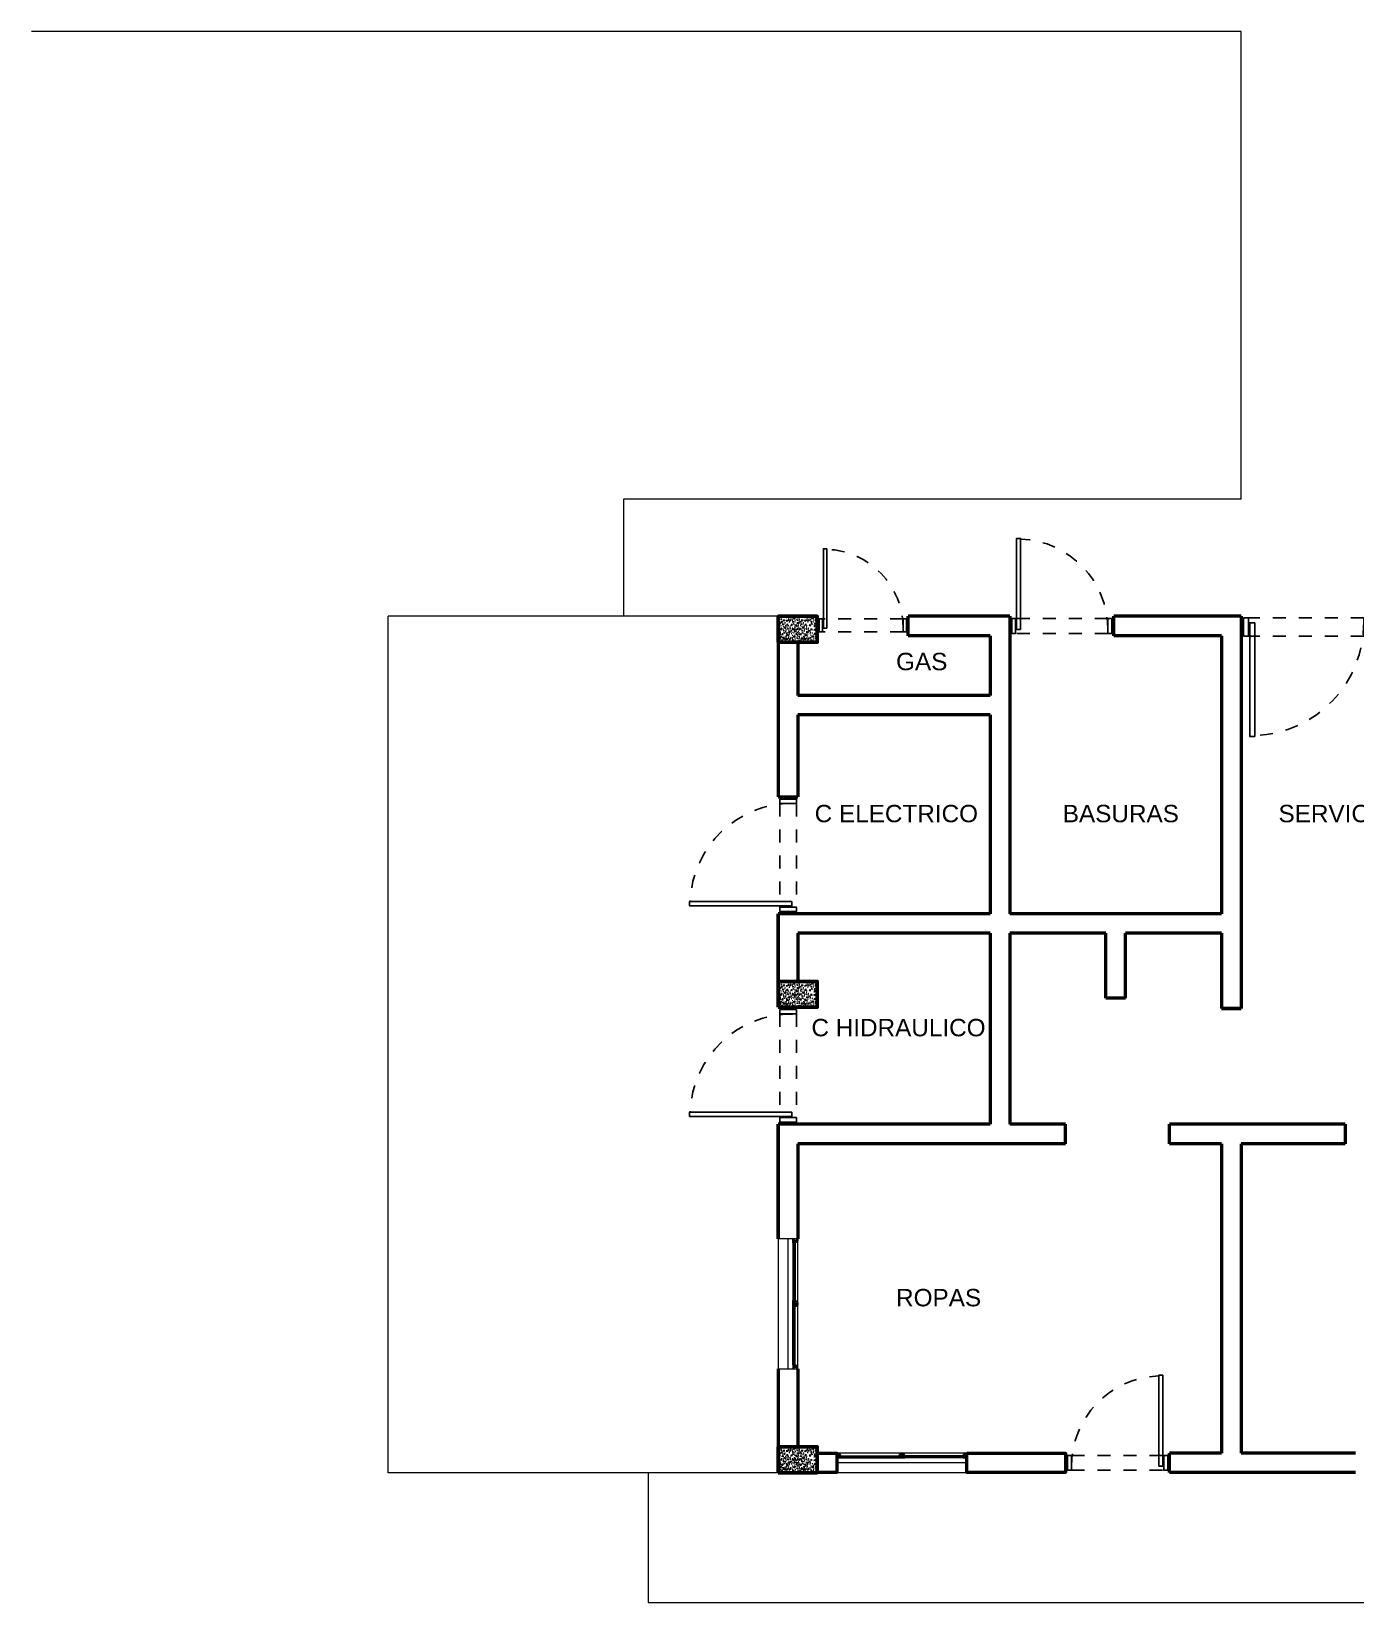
# Model space of a CAD drawing. Header units: millimetres. Extents: x 216 to 2687, y 57 to 1099.
# Drawn here: x 296.39 to 306.57, y 113.04 to 125.13 of the extents above; entities that cross this region are included whole.
import ezdxf

# ---------------------------------------------------------------- set-up
doc = ezdxf.new("R2010")
doc.units = ezdxf.units.MM
doc.header["$LTSCALE"] = 0.5
doc.linetypes.add('HIDDEN', pattern=[0.375, 0.25, -0.125])
for name, color, linetype, lineweight in [('A-COLS-ACHU', 47, 'Continuous', 0), ('A-ECON-COLS', 2, 'Continuous', 53), ('A-MURO', 5, 'Continuous', 50), ('A-PISO', 7, 'Continuous', 15), ('A-PLAN-ACHU1', 105, 'Continuous', 9), ('A-PLAN-ACHU2', 146, 'Continuous', 0), ('A-VENT', 1, 'Continuous', 15), ('textos', 255, 'Continuous', 20)]:
    doc.layers.add(name, color=color, linetype=linetype, lineweight=lineweight)
doc.layers.add('X-PUERTAS', color=3, linetype='Continuous')
doc.styles.get("Standard").update_dxf_attribs({"font": 'Arial.ttf'})

# ---------------------------------------------------------------- blocks, each defined once
blk = doc.blocks.new('ALN-177', base_point=(0.559, 0.54))
at = {"layer": 'A-PLAN-ACHU1'}
for p, q in [((0.534, 0.551), (0.532, 0.553)), ((0.534, 0.552), (0.532, 0.553)), ((0.534, 0.551), (0.532, 0.548)), ((0.534, 0.549), (0.532, 0.548)), ((0.536, 0.553), (0.534, 0.552)), ((0.536, 0.548), (0.534, 0.549)), ((0.536, 0.548), (0.536, 0.553))]:
    blk.add_line(p, q, dxfattribs=at)
at = {"layer": 'A-VENT'}
blk.add_lwpolyline([(0.556, 0.54), (0.559, 0.54), (0.559, 0.542), (0.538, 0.555), (0.536, 0.555), (0.534, 0.554), (0.534, 0.552), (0.536, 0.554), (0.536, 0.548), (0.534, 0.549), (0.534, 0.548), (0.536, 0.547), (0.536, 0.542), (0.533, 0.539), (0.529, 0.539), (0.529, 0.539), (0.53, 0.538), (0.534, 0.538), (0.538, 0.541), (0.538, 0.554), (0.556, 0.542), (0.554, 0.542), (0.554, 0.539, 1), (0.557, 0.539)], format="xyb", close=True, dxfattribs=at)
blk = doc.blocks.new('ALN-292')
at = {"layer": 'A-VENT'}
blk.add_lwpolyline([(0, 0.024), (0, 0), (0.004, 0), (0.004, 0.002), (0.001, 0.001), (0.001, 0.008), (0.004, 0.007), (0.004, 0.008), (0.001, 0.009), (0.001, 0.018), (0.007, 0.018), (0.007, 0.015), (0.01, 0.015), (0.009, 0.017), (0.008, 0.017), (0.008, 0.018), (0.036, 0.018), (0.036, 0.017), (0.036, 0.017), (0.035, 0.015), (0.038, 0.015), (0.038, 0.024), (0.038, 0.033), (0.035, 0.033), (0.036, 0.031), (0.036, 0.031), (0.036, 0.03), (0.008, 0.03), (0.008, 0.031), (0.009, 0.031), (0.01, 0.033), (0.007, 0.033), (0.007, 0.03), (0.001, 0.03), (0.001, 0.039), (0.004, 0.04), (0.004, 0.041), (0.001, 0.04), (0.001, 0.047), (0.004, 0.046), (0.004, 0.048), (0, 0.048)], close=True, dxfattribs=at)
for points in [[(0.009, 0.027, 0.352285), (0.006, 0.024, 0.352285), (0.009, 0.021), (0.009, 0.019), (0.001, 0.019), (0.001, 0.024), (0.001, 0.029), (0.009, 0.029)], [(0.008, 0.024, 1), (0.012, 0.024, 1)], [(0.027, 0.027, 0.352285), (0.025, 0.024, 0.352285), (0.027, 0.021), (0.027, 0.019), (0.011, 0.019), (0.011, 0.021, 0.352285), (0.013, 0.024, 0.352285), (0.011, 0.027), (0.011, 0.029), (0.027, 0.029)], [(0.026, 0.024, 1), (0.03, 0.024, 1)], [(0.029, 0.021, 0.352285), (0.031, 0.024, 0.352285), (0.029, 0.027), (0.029, 0.029), (0.036, 0.029), (0.036, 0.024), (0.036, 0.019), (0.029, 0.019)]]:
    blk.add_lwpolyline(points, format="xyb", close=True, dxfattribs=at)
blk = doc.blocks.new('V-1_PL_BLQ4')
blk.add_line((0, 0.075), (1, 0.075))
at = {"layer": 'A-PLAN-ACHU1'}
for points in [[(0.491, 0.118), (0.014, 0.118), (0.014, 0.124), (0.491, 0.124)], [(0.509, 0.118), (0.986, 0.118), (0.986, 0.124), (0.509, 0.124)]]:
    blk.add_lwpolyline(points, close=True, dxfattribs=at)
for points in [[(0.028, 0.114), (0.024, 0.114), (0.025, 0.116), (0.024, 0.118), (0.026, 0.116), (0.028, 0.118), (0.027, 0.116), (0.028, 0.114)], [(0.483, 0.114), (0.479, 0.114), (0.48, 0.116), (0.479, 0.118), (0.481, 0.116), (0.483, 0.118), (0.482, 0.116), (0.483, 0.114)], [(0.517, 0.114), (0.521, 0.114), (0.52, 0.116), (0.521, 0.118), (0.519, 0.116), (0.517, 0.118), (0.518, 0.116), (0.517, 0.114)], [(0.972, 0.114), (0.976, 0.114), (0.975, 0.116), (0.976, 0.118), (0.974, 0.116), (0.972, 0.118), (0.973, 0.116), (0.972, 0.114)]]:
    blk.add_lwpolyline(points, dxfattribs=at)
at = {"layer": 'A-PLAN-ACHU2'}
for points in [[(0.031, 0.129), (0.476, 0.129)], [(0.969, 0.129), (0.524, 0.129)], [(0.491, 0.121), (0.014, 0.121)], [(0.476, 0.116), (0.031, 0.116)], [(0.031, 0.112), (0.476, 0.112)], [(0.509, 0.121), (0.986, 0.121)], [(0.524, 0.116), (0.969, 0.116)], [(0.969, 0.112), (0.524, 0.112)]]:
    blk.add_lwpolyline(points, dxfattribs=at)
at = {"layer": 'A-VENT'}
blk.add_lwpolyline([(1, 0.15), (1, 0), (0, 0), (0, 0.15)], close=True, dxfattribs=at)
for points in [[(0.008, 0.121, 3.732051), (0.008, 0.123), (0.007, 0.124), (0.007, 0.126), (0.012, 0.126), (0.012, 0.137), (0.007, 0.137), (0.007, 0.138), (0.008, 0.139, 3.732051), (0.008, 0.141), (0.007, 0.142), (0.007, 0.144), (0.012, 0.144), (0.012, 0.149), (0.002, 0.149), (0.002, 0.146), (0, 0.148), (0, 0.15), (0.016, 0.15), (0.016, 0.147), (0.015, 0.148), (0.015, 0.149), (0.013, 0.149), (0.013, 0.114), (0.022, 0.114), (0.023, 0.116), (0.024, 0.116), (0.023, 0.114), (0.03, 0.114), (0.029, 0.116), (0.031, 0.116), (0.031, 0.112), (0, 0.112), (0, 0.114), (0.002, 0.116), (0.002, 0.114), (0.012, 0.114), (0.012, 0.119), (0.007, 0.119), (0.007, 0.12)], [(0.992, 0.121, -3.732051), (0.992, 0.123), (0.993, 0.124), (0.993, 0.126), (0.988, 0.126), (0.988, 0.137), (0.993, 0.137), (0.993, 0.138), (0.992, 0.139, -3.732051), (0.992, 0.141), (0.993, 0.142), (0.993, 0.144), (0.988, 0.144), (0.988, 0.149), (0.998, 0.149), (0.998, 0.146), (1, 0.148), (1, 0.15), (0.984, 0.15), (0.984, 0.147), (0.985, 0.148), (0.985, 0.149), (0.987, 0.149), (0.987, 0.114), (0.978, 0.114), (0.977, 0.116), (0.976, 0.116), (0.977, 0.114), (0.97, 0.114), (0.971, 0.116), (0.969, 0.116), (0.969, 0.112), (1, 0.112), (1, 0.114), (0.998, 0.116), (0.998, 0.114), (0.988, 0.114), (0.988, 0.119), (0.993, 0.119), (0.993, 0.12)]]:
    blk.add_lwpolyline(points, format="xyb", close=True, dxfattribs=at)
at = {"layer": 'A-VENT', "xscale": -1, "rotation": 270}
for p in [(0.016, 0.15), (0.509, 0.15)]:
    blk.add_blockref('ALN-177', p, dxfattribs=at)
at = {"layer": 'A-VENT'}
for name, p, rotation in [('ALN-177', (0.491, 0.15), 90), ('ALN-292', (0.524, 0.112), 90), ('ALN-177', (0.984, 0.15), 90.00000000000001)]:
    blk.add_blockref(name, p, dxfattribs=dict(at, rotation=rotation))
blk = doc.blocks.new('*U776')
at = {"color": 250, "linetype": 'HIDDEN', "ltscale": 0.2}
for p, q in [((0.99, 0), (0.06, 0)), ((0.99, -0.15), (0.06, -0.15))]:
    blk.add_line(p, q, dxfattribs=at)
for points in [[(0.11, -0.11), (0.07, -0.11), (0.07, 0.809), (0.11, 0.809)], [(0.02, 0), (0.06, 0), (0.06, -0.15), (0.02, -0.15)], [(1.03, 0), (0.99, 0), (0.99, -0.15), (1.03, -0.15)], [(0.02, -0.02), (0, -0.02), (0, -0.04), (0.02, -0.04)], [(0.02, -0.13), (0, -0.13), (0, -0.11), (0.02, -0.11)], [(1.03, -0.02), (1.05, -0.02), (1.05, -0.04), (1.03, -0.04)], [(1.03, -0.13), (1.05, -0.13), (1.05, -0.11), (1.03, -0.11)]]:
    blk.add_lwpolyline(points, close=True)
blk.add_arc((0.079, -0.108), 0.911, 359.4783, 87.8865, dxfattribs=at)

msp = doc.modelspace()

# ---------------------------------------------------------------- hatches: boundary and pattern name
at = {"layer": 'A-COLS-ACHU'}
h = msp.add_hatch(dxfattribs=at)
h.set_pattern_fill('CONCRETE', color=256, scale=0.1, angle=135, style=0, pattern_type=2)
h.set_pattern_definition([(180, (315.54603, 118.97746), (-0.070711, -0.070711), [0.014142, -0.028285, 0.007071, -0.042426, 0.014142, -0.03535536]), (270, (315.49653, 119.01988), (0.070711, -0.070711), [0.0141421, -0.021213, 0.007071, -0.035355, 0.0141421, -0.04949816]), (198.43495, (315.567244, 118.977457), (-0.07071068, -0.07071068), [0.01118, -0.04472, 0.01118, -0.0447234]), (251.56505, (315.567244, 118.977457), (-0.07071068, -0.07071068), [0.01118, -0.04472, 0.01118, -0.0447234]), (135, (315.56017, 118.97039), (-0.0707107, -0.0707107), [0.005, -0.04, 0.01, -0.04, 0.005]), (135, (315.54957, 118.95978), (-0.0707107, -0.0707107), [-0.015, 0.01, -0.04, 0, -0.035, 0]), (135, (315.54603, 118.95624), (-0.0707107, -0.0707107), [-0.04, 0, -0.03, 0.01, -0.02, 0]), (135, (315.53542, 118.94564), (-0.0707107, -0.0707107), [-0.02, 0, -0.025, 0.01, -0.045, 0]), (135, (315.52482, 118.93503), (-0.0707107, -0.0707107), [-0.02, 0.01, -0.04, 0.01, -0.02, 0]), (135, (315.50714, 118.91735), (-0.0707107, -0.0707107), [-0.015, 0.01, -0.02, 0, -0.055, 0]), (135, (315.5036, 118.91382), (-0.0707107, -0.0707107), [-0.02, 0, -0.06, 0.01, -0.01, 0]), (225, (315.54957, 118.96685), (0.0707107, -0.0707107), [-0.03, 0, -0.03, 0, -0.04, 0]), (225, (315.55664, 118.98806), (0.0707107, -0.0707107), [-0.015, 0.01, -0.04, 0, -0.035, 0]), (225, (315.54957, 118.99513), (0.0707107, -0.0707107), [-0.04, 0, -0.035, 0.01, -0.015, 0]), (225, (315.51068, 119.03403), (0.0707107, -0.0707107), [-0.02, 0.01, -0.05, 0.01, -0.01, 0]), (225, (315.5531, 118.97746), (0.0707107, -0.0707107), [-0.03, 0, -0.035, 0, -0.035, 0]), (225, (315.54603, 118.98453), (0.0707107, -0.0707107), [-0.025, 0, -0.055, 0, -0.02, 0]), (225, (315.53542, 118.98806), (0.0707107, -0.0707107), [-0.05, 0, -0.015, 0, -0.035, 0]), (225, (315.53896, 118.99867), (0.0707107, -0.0707107), [-0.045, 0, -0.02, 0, -0.025, 0]), (225, (315.52128, 118.99513), (0.0707107, -0.0707107), [-0.04, 0, -0.015, 0, -0.04, 0]), (225, (315.51421, 118.99513), (0.0707107, -0.0707107), [-0.045, 0, -0.02, 0, -0.035, 0]), (225, (315.52835, 119.01635), (0.0707107, -0.0707107), [-0.06, 0, -0.025, 0, -0.015, 0]), (225, (315.51421, 119.00928), (0.0707107, -0.0707107), [-0.02, 0, -0.04, 0, -0.04, 0]), (225, (315.51421, 119.01635), (0.0707107, -0.0707107), [-0.045, 0, -0.025, 0, -0.03, 0]), (225, (315.51421, 119.02342), (0.0707107, -0.0707107), [-0.04, 0, -0.03, 0, -0.03, 0]), (225, (315.5036, 119.02695), (0.0707107, -0.0707107), [-0.03, 0, -0.03, 0, -0.04, 0]), (225, (315.493, 119.03049), (0.0707107, -0.0707107), [-0.04, 0, -0.02, 0, -0.04, 0]), (225, (315.48593, 119.03049), (0.0707107, -0.0707107), [-0.015, 0, -0.06, 0, -0.025, 0])])
h.paths.add_polyline_path([(302.132, 120.434), (302.132, 120.634), (302.432, 120.634), (302.432, 120.434)])
h = msp.add_hatch(dxfattribs=at)
h.set_pattern_fill('CONCRETE', color=256, scale=0.1, angle=135, style=0, pattern_type=2)
h.set_pattern_definition([(180, (315.54603, 116.167456), (-0.070711, -0.070711), [0.014142, -0.028285, 0.007071, -0.042426, 0.014142, -0.03535536]), (270, (315.49653, 116.20988), (0.070711, -0.070711), [0.0141421, -0.021213, 0.007071, -0.035355, 0.0141421, -0.04949816]), (198.43495, (315.567244, 116.167456), (-0.07071068, -0.07071068), [0.01118, -0.04472, 0.01118, -0.0447234]), (251.56505, (315.567244, 116.167456), (-0.07071068, -0.07071068), [0.01118, -0.04472, 0.01118, -0.0447234]), (135, (315.56017, 116.16039), (-0.0707107, -0.0707107), [0.005, -0.04, 0.01, -0.04, 0.005]), (135, (315.54957, 116.14978), (-0.0707107, -0.0707107), [-0.015, 0.01, -0.04, 0, -0.035, 0]), (135, (315.54603, 116.14624), (-0.0707107, -0.0707107), [-0.04, 0, -0.03, 0.01, -0.02, 0]), (135, (315.53542, 116.13564), (-0.0707107, -0.0707107), [-0.02, 0, -0.025, 0.01, -0.045, 0]), (135, (315.52482, 116.12503), (-0.0707107, -0.0707107), [-0.02, 0.01, -0.04, 0.01, -0.02, 0]), (135, (315.50714, 116.10735), (-0.0707107, -0.0707107), [-0.015, 0.01, -0.02, 0, -0.055, 0]), (135, (315.5036, 116.10382), (-0.0707107, -0.0707107), [-0.02, 0, -0.06, 0.01, -0.01, 0]), (225, (315.54957, 116.15685), (0.0707107, -0.0707107), [-0.03, 0, -0.03, 0, -0.04, 0]), (225, (315.55664, 116.17806), (0.0707107, -0.0707107), [-0.015, 0.01, -0.04, 0, -0.035, 0]), (225, (315.54957, 116.18513), (0.0707107, -0.0707107), [-0.04, 0, -0.035, 0.01, -0.015, 0]), (225, (315.51068, 116.22402), (0.0707107, -0.0707107), [-0.02, 0.01, -0.05, 0.01, -0.01, 0]), (225, (315.5531, 116.16746), (0.0707107, -0.0707107), [-0.03, 0, -0.035, 0, -0.035, 0]), (225, (315.54603, 116.17453), (0.0707107, -0.0707107), [-0.025, 0, -0.055, 0, -0.02, 0]), (225, (315.53542, 116.17806), (0.0707107, -0.0707107), [-0.05, 0, -0.015, 0, -0.035, 0]), (225, (315.53896, 116.18867), (0.0707107, -0.0707107), [-0.045, 0, -0.02, 0, -0.025, 0]), (225, (315.52128, 116.18513), (0.0707107, -0.0707107), [-0.04, 0, -0.015, 0, -0.04, 0]), (225, (315.51421, 116.18513), (0.0707107, -0.0707107), [-0.045, 0, -0.02, 0, -0.035, 0]), (225, (315.52835, 116.20635), (0.0707107, -0.0707107), [-0.06, 0, -0.025, 0, -0.015, 0]), (225, (315.51421, 116.19928), (0.0707107, -0.0707107), [-0.02, 0, -0.04, 0, -0.04, 0]), (225, (315.51421, 116.20635), (0.0707107, -0.0707107), [-0.045, 0, -0.025, 0, -0.03, 0]), (225, (315.51421, 116.21342), (0.0707107, -0.0707107), [-0.04, 0, -0.03, 0, -0.03, 0]), (225, (315.5036, 116.21695), (0.0707107, -0.0707107), [-0.03, 0, -0.03, 0, -0.04, 0]), (225, (315.493, 116.22049), (0.0707107, -0.0707107), [-0.04, 0, -0.02, 0, -0.04, 0]), (225, (315.48593, 116.22049), (0.0707107, -0.0707107), [-0.015, 0, -0.06, 0, -0.025, 0])])
h.paths.add_polyline_path([(302.132, 117.624), (302.132, 117.824), (302.432, 117.824), (302.432, 117.624)])
h = msp.add_hatch(dxfattribs=at)
h.set_pattern_fill('CONCRETE', color=256, scale=0.1, angle=135, style=0, pattern_type=2)
h.set_pattern_definition([(180, (315.54603, 112.58696), (-0.070711, -0.070711), [0.014142, -0.028285, 0.007071, -0.042426, 0.014142, -0.03535536]), (270, (315.49653, 112.62939), (0.070711, -0.070711), [0.0141421, -0.021213, 0.007071, -0.035355, 0.0141421, -0.04949816]), (198.43495, (315.567244, 112.586963), (-0.07071068, -0.07071068), [0.01118, -0.04472, 0.01118, -0.0447234]), (251.56505, (315.567244, 112.586963), (-0.07071068, -0.07071068), [0.01118, -0.04472, 0.01118, -0.0447234]), (135, (315.56017, 112.57989), (-0.0707107, -0.0707107), [0.005, -0.04, 0.01, -0.04, 0.005]), (135, (315.54957, 112.56929), (-0.0707107, -0.0707107), [-0.015, 0.01, -0.04, 0, -0.035, 0]), (135, (315.54603, 112.56575), (-0.0707107, -0.0707107), [-0.04, 0, -0.03, 0.01, -0.02, 0]), (135, (315.53542, 112.55514), (-0.0707107, -0.0707107), [-0.02, 0, -0.025, 0.01, -0.045, 0]), (135, (315.52482, 112.54454), (-0.0707107, -0.0707107), [-0.02, 0.01, -0.04, 0.01, -0.02, 0]), (135, (315.50714, 112.52686), (-0.0707107, -0.0707107), [-0.015, 0.01, -0.02, 0, -0.055, 0]), (135, (315.5036, 112.52332), (-0.0707107, -0.0707107), [-0.02, 0, -0.06, 0.01, -0.01, 0]), (225, (315.54957, 112.57636), (0.0707107, -0.0707107), [-0.03, 0, -0.03, 0, -0.04, 0]), (225, (315.55664, 112.59757), (0.0707107, -0.0707107), [-0.015, 0.01, -0.04, 0, -0.035, 0]), (225, (315.54957, 112.60464), (0.0707107, -0.0707107), [-0.04, 0, -0.035, 0.01, -0.015, 0]), (225, (315.51068, 112.64353), (0.0707107, -0.0707107), [-0.02, 0.01, -0.05, 0.01, -0.01, 0]), (225, (315.5531, 112.58696), (0.0707107, -0.0707107), [-0.03, 0, -0.035, 0, -0.035, 0]), (225, (315.54603, 112.59403), (0.0707107, -0.0707107), [-0.025, 0, -0.055, 0, -0.02, 0]), (225, (315.53542, 112.59757), (0.0707107, -0.0707107), [-0.05, 0, -0.015, 0, -0.035, 0]), (225, (315.53896, 112.60818), (0.0707107, -0.0707107), [-0.045, 0, -0.02, 0, -0.025, 0]), (225, (315.52128, 112.60464), (0.0707107, -0.0707107), [-0.04, 0, -0.015, 0, -0.04, 0]), (225, (315.51421, 112.60464), (0.0707107, -0.0707107), [-0.045, 0, -0.02, 0, -0.035, 0]), (225, (315.52835, 112.62585), (0.0707107, -0.0707107), [-0.06, 0, -0.025, 0, -0.015, 0]), (225, (315.51421, 112.61878), (0.0707107, -0.0707107), [-0.02, 0, -0.04, 0, -0.04, 0]), (225, (315.51421, 112.62585), (0.0707107, -0.0707107), [-0.045, 0, -0.025, 0, -0.03, 0]), (225, (315.51421, 112.63293), (0.0707107, -0.0707107), [-0.04, 0, -0.03, 0, -0.03, 0]), (225, (315.5036, 112.63646), (0.0707107, -0.0707107), [-0.03, 0, -0.03, 0, -0.04, 0]), (225, (315.493, 112.64), (0.0707107, -0.0707107), [-0.04, 0, -0.02, 0, -0.04, 0]), (225, (315.48593, 112.64), (0.0707107, -0.0707107), [-0.015, 0, -0.06, 0, -0.025, 0])])
h.paths.add_polyline_path([(302.132, 114.043), (302.132, 114.243), (302.432, 114.243), (302.432, 114.043)])

# ---------------------------------------------------------------- linework, layer by layer
at = {"layer": 'A-ECON-COLS'}
for points in [[(302.132, 120.434), (302.132, 120.634), (302.432, 120.634), (302.432, 120.434)], [(302.132, 117.624), (302.132, 117.824), (302.432, 117.824), (302.432, 117.624)], [(302.132, 114.043), (302.132, 114.243), (302.432, 114.243), (302.432, 114.043)]]:
    msp.add_lwpolyline(points, close=True, dxfattribs=at)
at = {"layer": 'A-MURO'}
for p, q in [((303.912, 120.634), (303.132, 120.634)), ((303.132, 120.484), (303.132, 120.634)), ((303.912, 120.634), (303.912, 118.344)), ((305.692, 120.634), (304.712, 120.634)), ((304.712, 120.484), (304.712, 120.634)), ((305.692, 120.634), (305.692, 117.614)), ((302.132, 120.434), (302.132, 119.244)), ((302.282, 120.434), (302.282, 120.024)), ((303.762, 120.484), (303.132, 120.484)), ((303.762, 120.484), (303.762, 120.024)), ((305.542, 120.484), (304.712, 120.484)), ((305.542, 120.484), (305.542, 118.344)), ((303.762, 120.024), (302.282, 120.024)), ((303.762, 119.874), (302.282, 119.874)), ((302.282, 119.874), (302.282, 119.244)), ((303.762, 119.874), (303.762, 118.344)), ((302.132, 119.244), (302.282, 119.243)), ((302.132, 117.824), (302.132, 118.344)), ((302.132, 118.344), (302.132, 117.824)), ((303.762, 118.344), (302.132, 118.344)), ((305.542, 118.344), (303.912, 118.344)), ((302.282, 118.194), (302.282, 117.824)), ((303.762, 118.194), (302.282, 118.194)), ((303.762, 118.194), (303.762, 116.724)), ((303.912, 118.194), (303.912, 116.724)), ((304.652, 118.194), (303.912, 118.194)), ((304.652, 117.694), (304.652, 118.194)), ((305.542, 118.194), (304.802, 118.194)), ((304.802, 117.694), (304.802, 118.194)), ((305.542, 118.194), (305.542, 117.614)), ((304.802, 117.694), (304.652, 117.694)), ((305.692, 117.614), (305.542, 117.614)), ((305.542, 117.614), (305.692, 117.614)), ((302.132, 116.724), (302.132, 115.843)), ((302.132, 115.843), (302.132, 116.724)), ((303.762, 116.724), (302.132, 116.724)), ((304.342, 116.724), (303.912, 116.724)), ((304.342, 116.574), (304.342, 116.724)), ((305.142, 116.574), (305.142, 116.724)), ((306.492, 116.724), (305.142, 116.724)), ((306.492, 116.724), (306.492, 116.574)), ((302.282, 116.574), (302.282, 115.843)), ((304.342, 116.574), (302.282, 116.574)), ((305.542, 116.574), (305.142, 116.574)), ((305.542, 116.574), (305.542, 114.194)), ((305.692, 116.574), (305.692, 114.194)), ((306.492, 116.574), (305.692, 116.574)), ((302.132, 114.843), (302.132, 114.243)), ((302.282, 114.843), (302.282, 114.243)), ((305.142, 114.044), (305.142, 114.194)), ((305.542, 114.194), (305.142, 114.194)), ((306.572, 114.194), (305.692, 114.194)), ((306.572, 114.044), (305.142, 114.044))]:
    msp.add_line(p, q, dxfattribs=at)
for points in [[(302.432, 114.194), (302.582, 114.194), (302.582, 114.044), (302.432, 114.044)], [(303.582, 114.194), (304.342, 114.194), (304.342, 114.044), (303.582, 114.044)]]:
    msp.add_lwpolyline(points, close=True, dxfattribs=at)
at = {"layer": 'A-PISO'}
for p, q in [((305.692, 125.134), (296.388, 125.134)), ((305.692, 121.534), (305.692, 125.134)), ((305.692, 121.534), (300.942, 121.534)), ((300.942, 121.534), (300.942, 120.634)), ((302.132, 120.634), (299.132, 120.634)), ((299.132, 114.043), (299.132, 120.634)), ((302.132, 114.043), (299.132, 114.043)), ((301.132, 114.043), (301.132, 113.043)), ((301.132, 113.043), (307.382, 113.043))]:
    msp.add_line(p, q, dxfattribs=at)

# ---------------------------------------------------------------- block references
at = {"layer": 'A-VENT', "xscale": -1, "rotation": 270}
msp.add_blockref('V-1_PL_BLQ4', (302.132, 114.843), dxfattribs=at)
at = {"layer": 'A-VENT', "xscale": -1}
msp.add_blockref('V-1_PL_BLQ4', (303.582, 114.044), dxfattribs=at)
at = {"layer": 'X-PUERTAS'}
for p, xscale, yscale, zscale in [((302.432, 120.614), 0.6666666666660397, 0.6666666666660397, 0.6666666666660397), ((303.912, 120.616), 0.7619047619039371, 0.7619047619039371, 0.7619047619039371), ((305.142, 114.176), -0.7619047619039371, 0.7619047619039371, 0.7619047619039371)]:
    msp.add_blockref('*U776', p, dxfattribs=dict(at, xscale=xscale, yscale=yscale, zscale=zscale))
for p, xscale, yscale, zscale, rotation in [((305.692, 120.479), -0.9523809523806853, 0.9523809523806853, 0.9523809523806853, 180), ((302.143, 118.344), 0.8572567202852706, 0.8572567202852706, 0.8572567202852706, 90), ((302.143, 116.724), 0.8572567202852706, 0.8572567202852706, 0.8572567202852706, 90)]:
    msp.add_blockref('*U776', p, dxfattribs=dict(at, xscale=xscale, yscale=yscale, zscale=zscale, rotation=rotation))

# ---------------------------------------------------------------- texts
at = {"layer": 'textos', "attachment_point": 1}
for s, insert, char_height in [('GAS', (303.038, 120.352), 0.1338), ('C ELECTRICO', (302.412, 119.182), 0.13377), ('BASURAS', (304.32, 119.182), 0.1338), ('SERVICIOS', (305.979, 119.182), 0.1338), ('C HIDRAULICO', (302.387, 117.535), 0.13377), ('ROPAS', (303.038, 115.457), 0.1338)]:
    msp.add_mtext_dynamic_manual_height_columns(s, width=1.7505, gutter_width=1.338, heights=[0], dxfattribs=dict(at, insert=insert, char_height=char_height))

doc.saveas('drawing.dxf')
